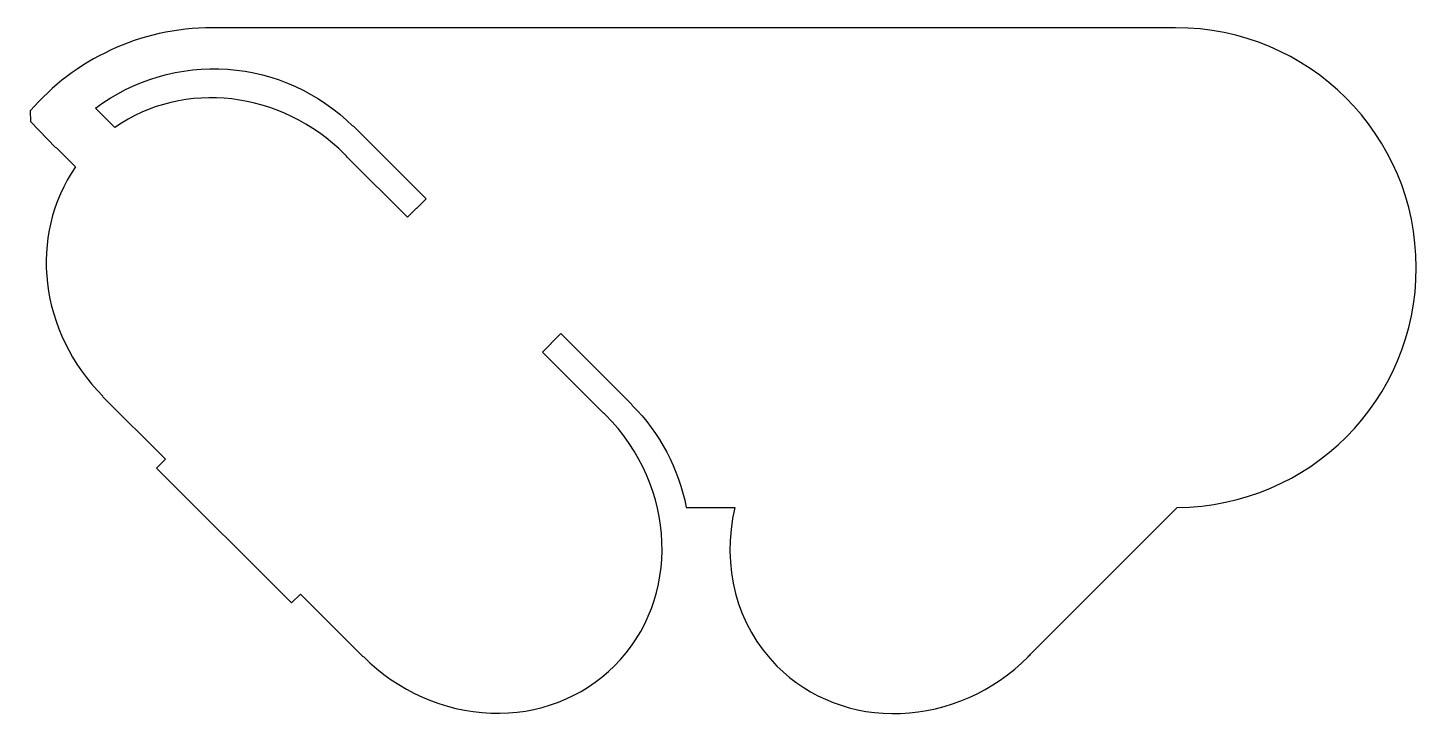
# Model space of a CAD drawing. Header units: millimetres. Extents: x 7 to 165, y 218 to 297.
import ezdxf

# ---------------------------------------------------------------- set-up
doc = ezdxf.new("R2010")
doc.units = ezdxf.units.MM
doc.layers.add('Edge', color=7, linetype='CONTINUOUS')

msp = doc.modelspace()

# ---------------------------------------------------------------- linework, layer by layer
at = {"layer": 'Edge', "color": 1}
for points in [[(137.41538, 296.873393), (27.584363, 296.873393), (27.584363, 296.873393)], [(6.800618, 287.391284), (6.836275, 286.175854), (9.726021, 283.160018)], [(16.468245, 285.490108), (14.253394, 287.70496)], [(43.610258, 285.639453), (43.611292, 285.638936), (43.642297, 285.669942), (51.952901, 277.358822), (50.843408, 276.249329), (50.83359, 276.259147), (49.817114, 275.242672), (43.052669, 282.0066)], [(9.757027, 283.213245), (11.979114, 280.991158)], [(71.977519, 253.08175), (65.214107, 259.845162), (66.230583, 260.861637), (66.220764, 260.871456), (67.330774, 261.981466), (75.459993, 253.852246), (75.428988, 253.820723), (75.430021, 253.81969)], [(15.091069, 254.826864), (15.092102, 254.82583), (15.065747, 254.798958), (22.219316, 247.644873), (21.204907, 246.630465), (36.602417, 231.233472), (37.616825, 232.24788), (44.770911, 225.093795), (44.797782, 225.12015), (44.798299, 225.119633)], [(81.61569, 242.126864), (87.174007, 242.126864)], [(120.98383, 225.498421), (137.62261, 242.137199)]]:
    msp.add_lwpolyline(points, dxfattribs=at)
msp.add_lwpolyline([(29.316557, 292.137765)], close=True, dxfattribs=at)
for points in [[(27.584363, 296.873393), (19.253031, 296.873393), (11.828094, 293.195675), (6.800618, 287.391284)], [(164.87314, 269.49987), (164.87314, 284.664668), (152.62696, 296.873393), (137.41538, 296.873393)], [(14.253394, 287.70496), (18.57915, 290.943624), (23.926085, 292.517126), (29.316557, 292.137765)], [(29.316557, 292.137765), (34.706912, 291.758515), (39.780699, 289.451832), (43.610258, 285.639453)], [(42.687834, 282.423629), (35.406978, 289.690349), (24.308878, 290.988313), (16.468245, 285.490108)], [(9.726021, 283.160018), (9.736332, 283.177774), (9.746668, 283.195517), (9.757027, 283.213245)], [(43.052669, 282.0066), (42.932784, 282.147078), (42.811161, 282.286099), (42.687834, 282.423629)], [(11.979114, 280.991158), (6.526022, 273.148856), (7.841755, 262.086608), (15.091069, 254.826864)], [(137.62261, 242.137199), (152.73682, 242.248813), (164.87314, 254.404835), (164.87314, 269.49987)], [(75.430021, 253.81969), (78.617054, 250.630007), (80.772117, 246.556271), (81.61569, 242.126864)], [(72.395064, 252.716398), (72.257366, 252.839902), (72.118173, 252.961697), (71.977519, 253.08175)], [(73.449264, 224.065951), (81.069642, 231.686598), (80.597664, 244.513749), (72.395064, 252.716398)], [(87.174007, 242.126864), (85.581809, 235.446685), (87.380157, 228.656157), (91.967513, 224.026676)], [(44.798299, 225.119633), (48.737451, 221.180505), (53.96904, 218.856507), (59.342153, 218.658902)], [(106.07484, 218.62017), (111.447951, 218.817969), (116.679462, 221.142143), (120.61848, 225.081392)], [(120.61848, 225.081392), (120.74198, 225.218919), (120.863774, 225.35794), (120.98383, 225.498421)], [(59.342153, 218.658902), (64.715266, 218.461298), (69.789754, 220.406275), (73.449264, 224.065951)], [(91.967513, 224.026676), (95.627164, 220.367153), (100.701729, 218.422372), (106.07484, 218.62017)]]:
    msp.add_open_spline(points, degree=3, dxfattribs=at)

doc.saveas('drawing.dxf')
